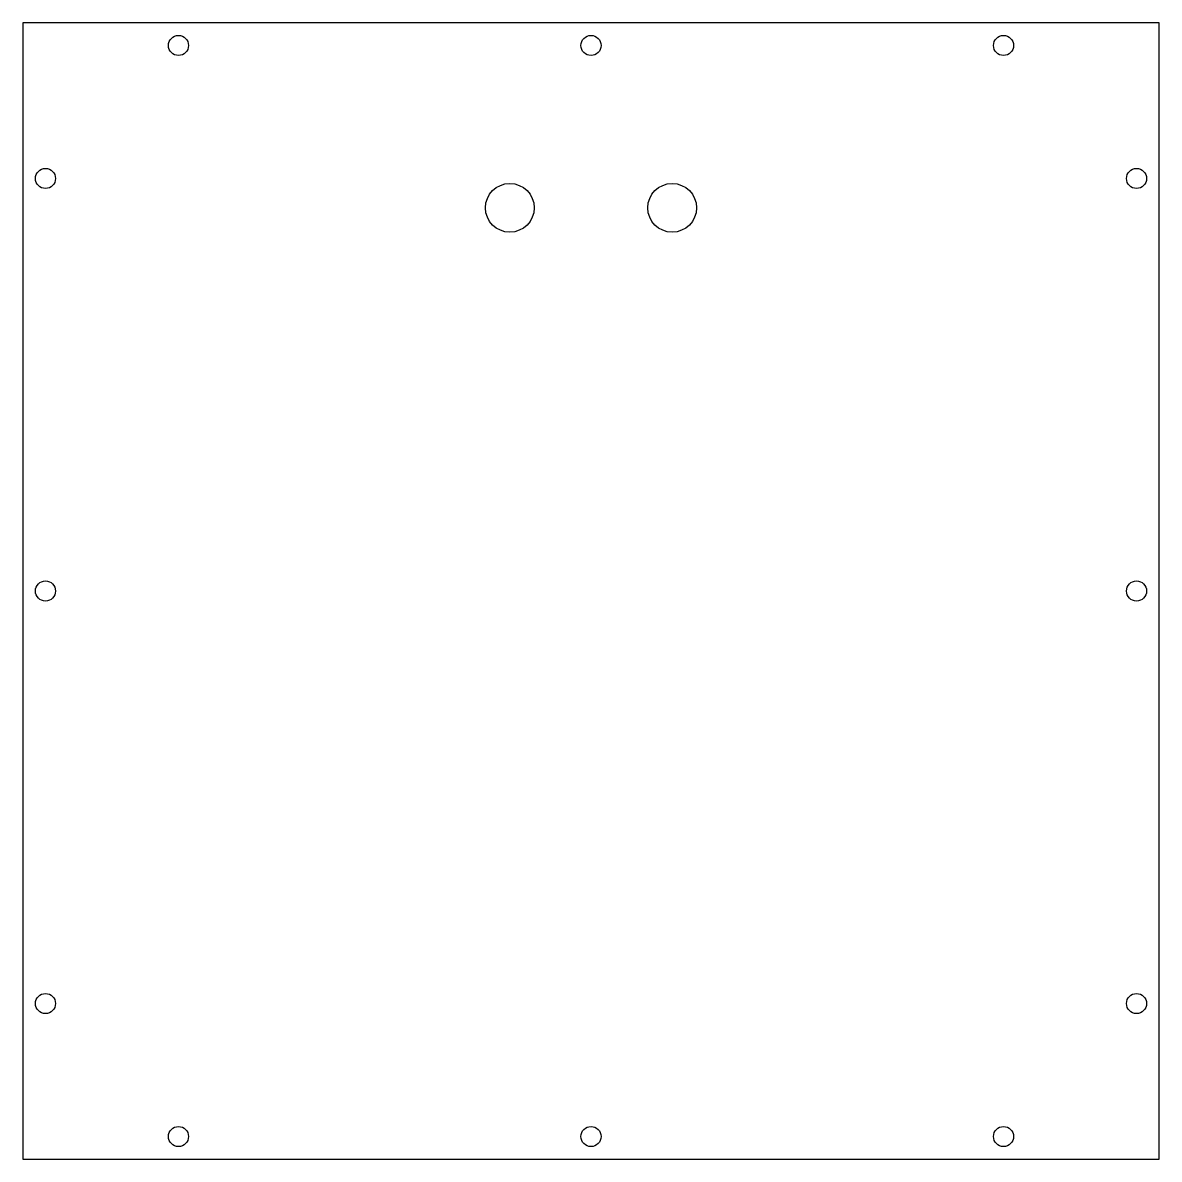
# Model space of a CAD drawing. Header units: millimetres. Extents: x -175 to 175, y -375 to -25.
import ezdxf

# ---------------------------------------------------------------- set-up
doc = ezdxf.new("R2010")
doc.units = ezdxf.units.MM
doc.layers.get('0').update_dxf_attribs({"linetype": 'CONTINUOUS'})

msp = doc.modelspace()

# ---------------------------------------------------------------- linework, layer by layer
msp.add_lwpolyline([(-175, -25), (-175, -375), (175, -375), (175, -25)], close=True)
for centre, radius in [((-127.04, -32), 3.1), ((0, -32), 3.1), ((127.04, -32), 3.1), ((-168, -72.96), 3.1), ((168, -72.96), 3.1), ((-25, -82), 7.5), ((25, -82), 7.5), ((-168, -200), 3.1), ((168, -200), 3.1), ((-168, -327.04), 3.1), ((168, -327.04), 3.1), ((-127.04, -368), 3.1), ((0, -368), 3.1), ((127.04, -368), 3.1)]:
    msp.add_circle(centre, radius)

doc.saveas('drawing.dxf')
